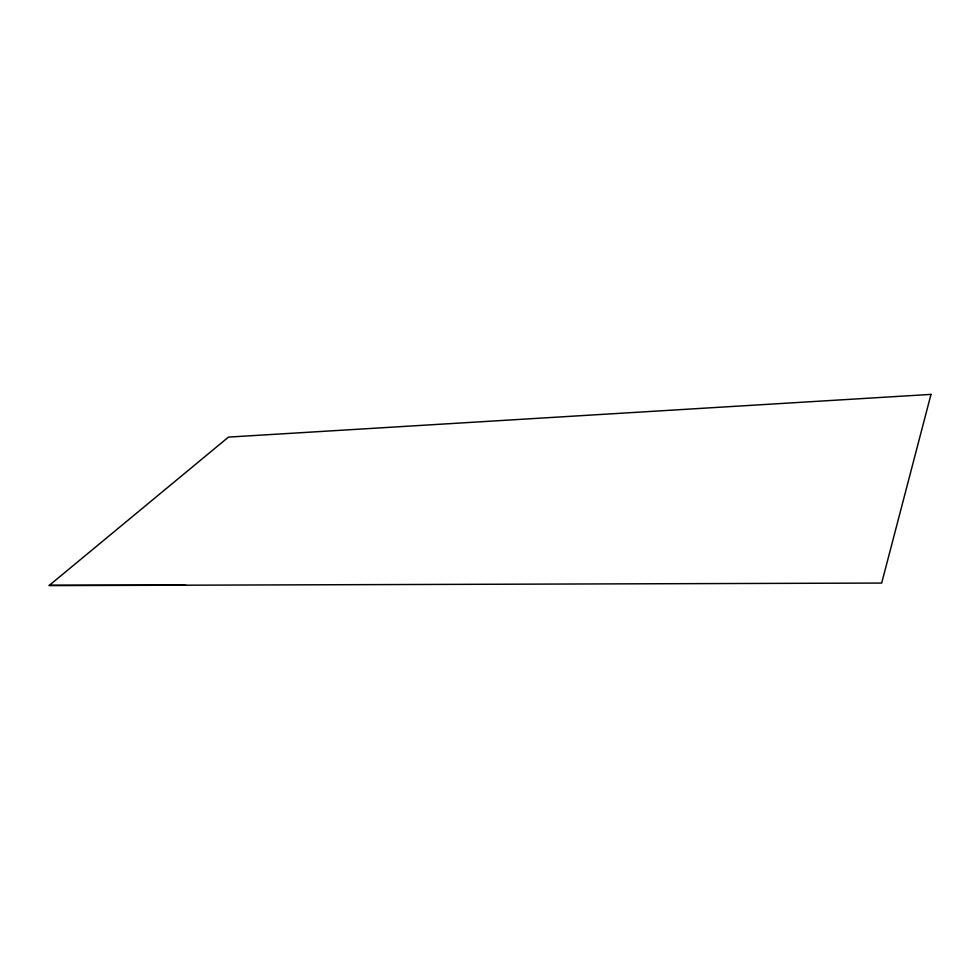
<?xml version="1.0" encoding="UTF-8"?>
<svg xmlns="http://www.w3.org/2000/svg" width="980" height="980" viewBox="0 0 980 980"><rect width="100%" height="100%" fill="white"/><g stroke="black" fill="none" stroke-linecap="round" stroke-linejoin="round"><path stroke-width="1.47" d="M49.466 585.232L185.6 585.17M931 394.389L881.682 583.063L49 585.611L228.487 437.105L931 394.389"/></g></svg>
